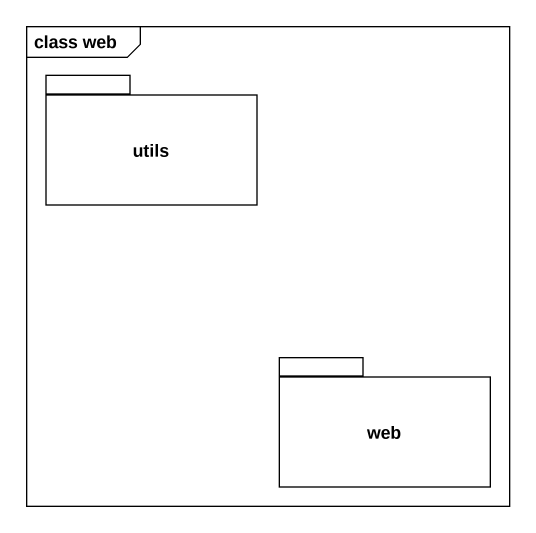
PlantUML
@startuml
mainframe class web
package utils {
}
package web {
}
@enduml
